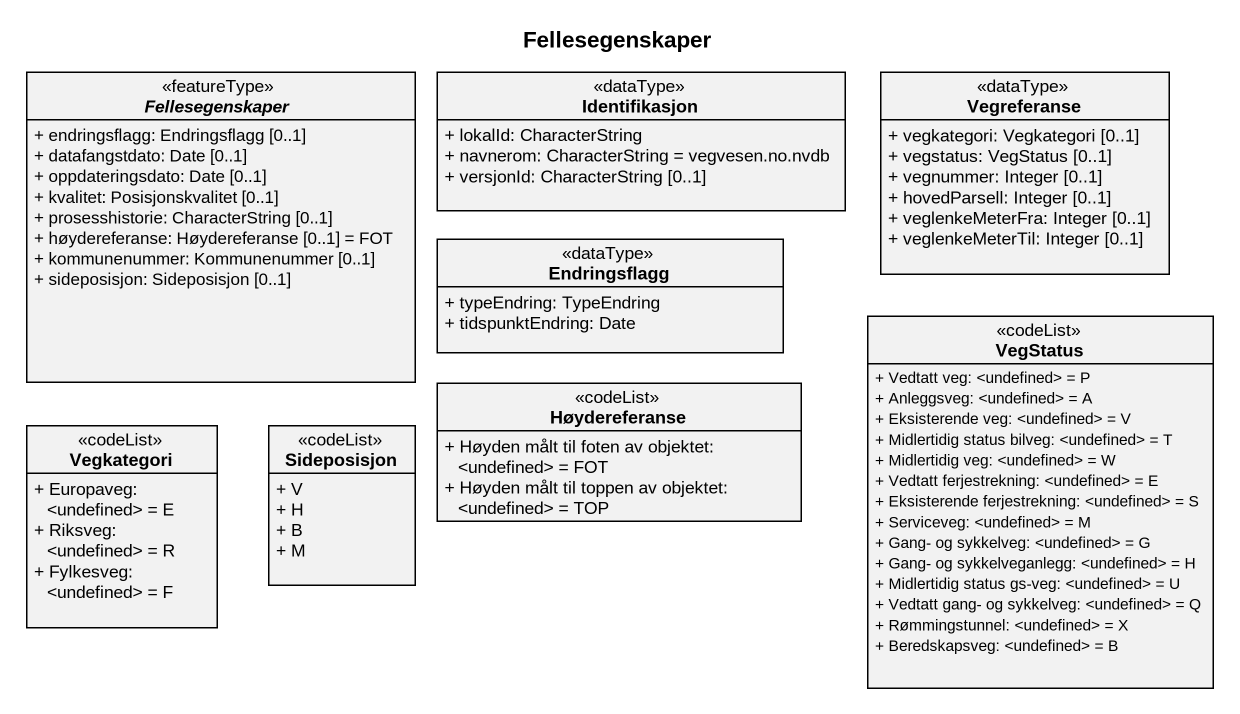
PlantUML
@startuml
title Fellesegenskaper
hide circle
hide empty members
skinparam classAttributeIconSize 0
abstract class Fellesegenskaper <<featureType>> {
  + endringsflagg: Endringsflagg [0..1]
  + datafangstdato: Date [0..1]
  + oppdateringsdato: Date [0..1]
  + kvalitet: Posisjonskvalitet [0..1]
  + prosesshistorie: CharacterString [0..1]
  + høydereferanse: Høydereferanse [0..1] = FOT
  + kommunenummer: Kommunenummer [0..1]
  + sideposisjon: Sideposisjon [0..1]
}
class Identifikasjon <<dataType>> {
  + lokalId: CharacterString
  + navnerom: CharacterString = vegvesen.no.nvdb
  + versjonId: CharacterString [0..1]
}
class Vegreferanse <<dataType>> {
  + vegkategori: Vegkategori [0..1]
  + vegstatus: VegStatus [0..1]
  + vegnummer: Integer [0..1]
  + hovedParsell: Integer [0..1]
  + veglenkeMeterFra: Integer [0..1]
  + veglenkeMeterTil: Integer [0..1]
}
class Endringsflagg <<dataType>> {
  + typeEndring: TypeEndring
  + tidspunktEndring: Date
}
class VegStatus <<codeList>> {
  + Vedtatt veg: <undefined> = P
  + Anleggsveg: <undefined> = A
  + Eksisterende veg: <undefined> = V
  + Midlertidig status bilveg: <undefined> = T
  + Midlertidig veg: <undefined> = W
  + Vedtatt ferjestrekning: <undefined> = E
  + Eksisterende ferjestrekning: <undefined> = S
  + Serviceveg: <undefined> = M
  + Gang- og sykkelveg: <undefined> = G
  + Gang- og sykkelveganlegg: <undefined> = H
  + Midlertidig status gs-veg: <undefined> = U
  + Vedtatt gang- og sykkelveg: <undefined> = Q
  + Rømmingstunnel: <undefined> = X
  + Beredskapsveg: <undefined> = B
}
class Vegkategori <<codeList>> {
  + Europaveg: <undefined> = E
  + Riksveg: <undefined> = R
  + Fylkesveg: <undefined> = F
}
class Sideposisjon <<codeList>> {
  + V
  + H
  + B
  + M
}
class Høydereferanse <<codeList>> {
  + Høyden målt til foten av objektet: <undefined> = FOT
  + Høyden målt til toppen av objektet: <undefined> = TOP
}
@enduml
